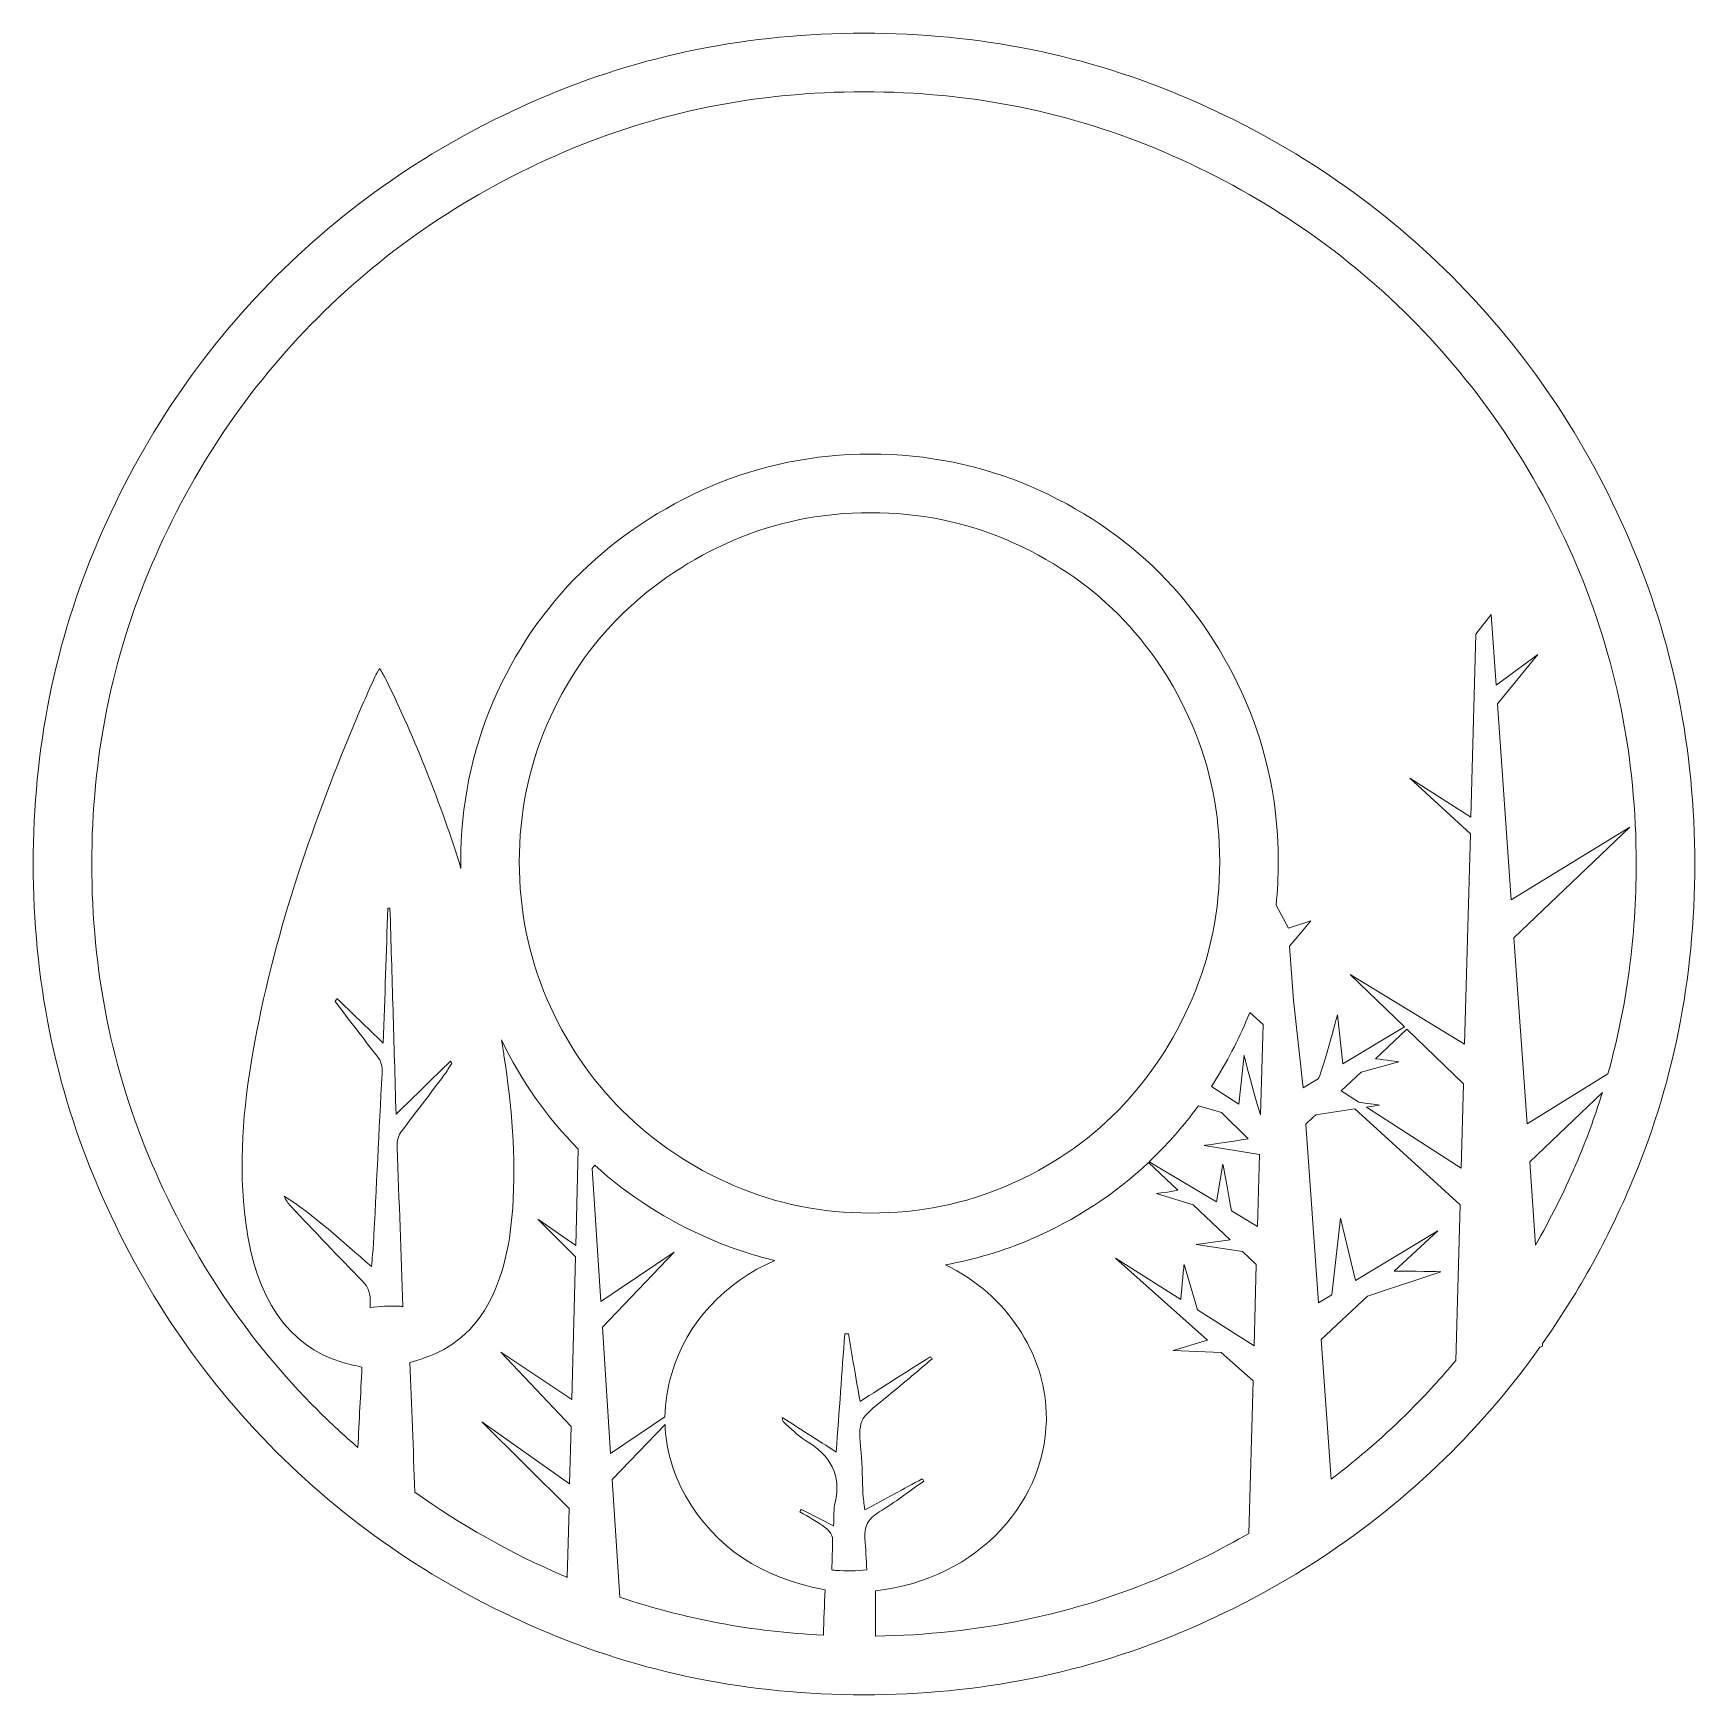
# Model space of a CAD drawing. Header units: millimetres. Extents: x 7 to 184, y -113 to -15.
# Drawn here: x 6.6 to 91.7, y -112.9 to -27.7 of the extents above; entities that cross this region are included whole.
import ezdxf

# ---------------------------------------------------------------- set-up
doc = ezdxf.new("R2010")
doc.units = ezdxf.units.MM
doc.header["$MEASUREMENT"] = 0
doc.layers.add('Layer 2', color=7, linetype='Continuous')

msp = doc.modelspace()

# ---------------------------------------------------------------- linework, layer by layer
at = {"layer": 'Layer 2', "lineweight": 0}
for points, knots in [([(91.735, -70.307), (91.735, -64.419), (90.621, -58.89), (88.395, -53.718), (86.168, -48.549), (83.13, -44.038), (79.28, -40.188), (75.43, -36.338), (70.918, -33.3), (65.749, -31.073), (60.578, -28.847), (55.048, -27.732), (49.161, -27.732), (43.273, -27.732), (37.742, -28.847), (32.573, -31.073), (27.401, -33.3), (22.891, -36.338), (19.042, -40.188), (15.192, -44.038), (12.153, -48.549), (9.927, -53.718), (7.699, -58.89), (6.586, -64.419), (6.586, -70.307), (6.586, -76.195), (7.699, -81.725), (9.927, -86.894), (12.153, -92.067), (15.192, -96.577), (19.042, -100.426), (22.891, -104.275), (27.401, -107.315), (32.573, -109.541), (37.742, -111.767), (43.273, -112.882), (49.161, -112.882), (55.048, -112.882), (60.578, -111.767), (65.749, -109.541), (70.918, -107.315), (75.43, -104.275), (79.28, -100.426), (80.94, -98.766), (82.44, -96.976), (83.798, -95.07), (83.798, -95.07), (83.936, -95.02), (83.936, -95.02), (83.936, -95.02), (83.927, -94.888), (83.927, -94.888), (85.663, -92.425), (87.159, -89.766), (88.395, -86.894), (90.621, -81.725), (91.735, -76.195), (91.735, -70.307)], [0, 0, 0, 0, 1, 1, 1, 2, 2, 2, 3, 3, 3, 4, 4, 4, 5, 5, 5, 6, 6, 6, 7, 7, 7, 8, 8, 8, 9, 9, 9, 10, 10, 10, 11, 11, 11, 12, 12, 12, 13, 13, 13, 14, 14, 14, 15, 15, 15, 16, 16, 16, 17, 17, 17, 18, 18, 18, 19, 19, 19, 19]), ([(12.682, -85.707), (10.627, -80.941), (9.586, -75.759), (9.586, -70.307), (9.586, -64.856), (10.627, -59.674), (12.682, -54.905), (14.747, -50.109), (17.601, -45.871), (21.164, -42.309), (24.725, -38.748), (28.962, -35.894), (33.759, -33.828), (38.53, -31.774), (43.712, -30.732), (49.161, -30.732), (54.608, -30.732), (59.79, -31.774), (64.562, -33.828), (69.36, -35.895), (73.598, -38.749), (77.159, -42.309), (80.718, -45.869), (83.572, -50.107), (85.64, -54.904), (87.693, -59.677), (88.735, -64.859), (88.735, -70.307), (88.735, -74.029), (88.248, -77.627), (87.285, -81.054), (87.285, -81.054), (83.137, -83.617), (83.137, -83.617), (83.137, -83.617), (82.469, -74.09), (82.469, -74.09), (82.469, -74.09), (88.402, -68.411), (88.402, -68.411), (88.402, -68.411), (82.332, -72.141), (82.332, -72.141), (82.332, -72.141), (81.628, -62.094), (81.628, -62.094), (81.628, -62.094), (83.695, -59.563), (83.695, -59.563), (83.695, -59.563), (81.561, -61.134), (81.561, -61.134), (81.561, -61.134), (81.307, -57.522), (81.307, -57.522), (81.307, -57.522), (80.519, -58.53), (80.519, -58.53), (80.519, -58.53), (80.26, -67.915), (80.26, -67.915), (80.26, -67.915), (77.137, -65.916), (77.137, -65.916), (77.137, -65.916), (80.236, -68.764), (80.236, -68.764), (80.236, -68.764), (79.939, -79.538), (79.939, -79.538), (79.939, -79.538), (74.077, -75.969), (74.077, -75.969), (74.077, -75.969), (76.852, -78.648), (76.852, -78.648), (76.852, -78.648), (73.706, -80.543), (73.706, -80.543), (73.706, -80.543), (73.422, -78.039), (73.422, -78.039), (73.422, -78.039), (72.577, -81.223), (72.428, -81.313), (72.428, -81.313), (71.883, -81.642), (71.883, -81.642), (71.883, -81.642), (71.664, -81.774), (71.664, -81.774), (71.664, -81.774), (71.172, -77.28), (71.172, -77.28), (71.172, -77.28), (70.974, -74.512), (70.974, -74.512), (70.974, -74.512), (71.543, -73.829), (71.543, -73.829), (71.543, -73.829), (72.051, -73.219), (72.051, -73.219), (72.051, -73.219), (70.908, -73.59), (70.908, -73.59), (70.908, -73.59), (70.277, -72.41), (70.277, -72.41), (70.351, -71.68), (70.39, -70.941), (70.39, -70.194), (70.39, -67.306), (69.832, -64.545), (68.73, -61.985), (67.638, -59.454), (66.149, -57.235), (64.304, -55.39), (62.46, -53.546), (60.241, -52.057), (57.707, -50.963), (55.148, -49.861), (52.386, -49.303), (49.5, -49.303), (46.611, -49.303), (43.85, -49.862), (41.292, -50.964), (38.771, -52.051), (36.542, -53.532), (34.666, -55.365), (32.77, -57.216), (31.253, -59.444), (30.157, -61.985), (29.055, -64.54), (28.497, -67.302), (28.497, -70.194), (28.497, -70.306), (28.503, -70.418), (28.505, -70.53), (27.463, -67.17), (26.175, -63.957), (24.675, -60.873), (24.58, -60.678), (24.461, -60.507), (24.329, -60.282), (24.222, -60.474), (24.147, -60.587), (24.09, -60.716), (23.71, -61.577), (23.32, -62.431), (22.959, -63.307), (20.789, -68.585), (18.889, -74.025), (17.842, -79.963), (17.335, -82.839), (17.095, -85.737), (17.476, -88.692), (17.973, -92.547), (19.651, -95.005), (22.402, -95.842), (22.73, -95.942), (23.063, -96.005), (23.431, -96.093), (23.361, -97.473), (23.293, -98.839), (23.224, -100.206), (22.517, -99.594), (21.825, -98.966), (21.163, -98.304), (17.599, -94.741), (14.746, -90.503), (12.682, -85.707)], [0, 0, 0, 0, 1, 1, 1, 2, 2, 2, 3, 3, 3, 4, 4, 4, 5, 5, 5, 6, 6, 6, 7, 7, 7, 8, 8, 8, 9, 9, 9, 10, 10, 10, 11, 11, 11, 12, 12, 12, 13, 13, 13, 14, 14, 14, 15, 15, 15, 16, 16, 16, 17, 17, 17, 18, 18, 18, 19, 19, 19, 20, 20, 20, 21, 21, 21, 22, 22, 22, 23, 23, 23, 24, 24, 24, 25, 25, 25, 26, 26, 26, 27, 27, 27, 28, 28, 28, 29, 29, 29, 30, 30, 30, 31, 31, 31, 32, 32, 32, 33, 33, 33, 34, 34, 34, 35, 35, 35, 36, 36, 36, 37, 37, 37, 38, 38, 38, 39, 39, 39, 40, 40, 40, 41, 41, 41, 42, 42, 42, 43, 43, 43, 44, 44, 44, 45, 45, 45, 46, 46, 46, 47, 47, 47, 48, 48, 48, 49, 49, 49, 50, 50, 50, 51, 51, 51, 52, 52, 52, 53, 53, 53, 54, 54, 54, 55, 55, 55, 56, 56, 56, 57, 57, 57, 57]), ([(42.48, -86.781), (40.29, -85.839), (38.384, -84.556), (36.762, -82.931), (35.138, -81.31), (33.855, -79.404), (32.912, -77.214), (31.967, -75.025), (31.497, -72.685), (31.497, -70.194), (31.497, -67.702), (31.967, -65.364), (32.912, -63.173), (33.855, -60.985), (35.138, -59.097), (36.762, -57.512), (38.384, -55.926), (40.29, -54.663), (42.48, -53.718), (44.668, -52.776), (47.009, -52.303), (49.5, -52.303), (51.991, -52.303), (54.33, -52.776), (56.521, -53.718), (58.709, -54.663), (60.597, -55.926), (62.182, -57.512), (63.768, -59.097), (65.031, -60.985), (65.975, -63.173), (66.918, -65.364), (67.39, -67.702), (67.39, -70.194), (67.39, -72.685), (66.918, -75.025), (65.975, -77.214), (65.031, -79.404), (63.768, -81.31), (62.182, -82.931), (60.597, -84.556), (58.709, -85.839), (56.521, -86.781), (54.33, -87.726), (51.991, -88.196), (49.5, -88.196), (47.009, -88.196), (44.668, -87.726), (42.48, -86.781)], [0, 0, 0, 0, 1, 1, 1, 2, 2, 2, 3, 3, 3, 4, 4, 4, 5, 5, 5, 6, 6, 6, 7, 7, 7, 8, 8, 8, 9, 9, 9, 10, 10, 10, 11, 11, 11, 12, 12, 12, 13, 13, 13, 14, 14, 14, 15, 15, 15, 16, 16, 16, 16]), ([(25.533, -92.994), (25.469, -92.982), (25.404, -92.972), (25.337, -92.969), (24.832, -92.941), (24.337, -92.972), (23.843, -93.037), (23.847, -92.977), (23.85, -92.917), (23.853, -92.857), (23.883, -92.334), (23.78, -92.006), (23.458, -91.682), (22.213, -90.428), (20.996, -89.121), (19.771, -87.829), (19.645, -87.696), (19.533, -87.535), (19.442, -87.329), (21.001, -88.287), (22.394, -89.647), (23.918, -90.928), (23.96, -90.483), (24.001, -90.159), (24.018, -89.832), (24.167, -86.9), (24.306, -83.967), (24.465, -81.036), (24.486, -80.656), (24.412, -80.411), (24.215, -80.16), (23.488, -79.237), (22.776, -78.291), (22.059, -77.354), (22.088, -77.302), (22.117, -77.25), (22.147, -77.197), (22.912, -77.935), (23.676, -78.672), (24.526, -79.491), (24.606, -77.1), (24.682, -74.836), (24.757, -72.571), (24.794, -72.573), (24.831, -72.575), (24.868, -72.577), (24.92, -74.316), (24.972, -76.055), (25.024, -77.794), (25.074, -79.516), (25.124, -81.237), (25.18, -83.134), (26.166, -82.17), (27.065, -81.291), (27.964, -80.413), (27.989, -80.449), (28.014, -80.486), (28.04, -80.523), (27.906, -80.726), (27.779, -80.94), (27.636, -81.131), (26.923, -82.08), (26.212, -83.031), (25.487, -83.963), (25.291, -84.215), (25.218, -84.469), (25.233, -84.845), (25.337, -87.561), (25.435, -90.277), (25.533, -92.994)], [0, 0, 0, 0, 1, 1, 1, 2, 2, 2, 3, 3, 3, 4, 4, 4, 5, 5, 5, 6, 6, 6, 7, 7, 7, 8, 8, 8, 9, 9, 9, 10, 10, 10, 11, 11, 11, 12, 12, 12, 13, 13, 13, 14, 14, 14, 15, 15, 15, 16, 16, 16, 17, 17, 17, 18, 18, 18, 19, 19, 19, 20, 20, 20, 21, 21, 21, 22, 22, 22, 23, 23, 23, 23]), ([(68.73, -78.401), (68.8, -78.239), (68.861, -78.075), (68.926, -77.912), (68.926, -77.912), (69.611, -78.529), (69.611, -78.529), (69.611, -78.529), (69.48, -83.163), (69.48, -83.163), (69.223, -82.434), (68.639, -80.106), (68.639, -80.106), (68.639, -80.106), (68.37, -82.61), (68.37, -82.61), (68.37, -82.61), (66.963, -81.713), (66.963, -81.713), (67.633, -80.675), (68.226, -79.571), (68.73, -78.401)], [0, 0, 0, 0, 1, 1, 1, 2, 2, 2, 3, 3, 3, 4, 4, 4, 5, 5, 5, 6, 6, 6, 7, 7, 7, 7]), ([(74.518, -82.516), (74.518, -82.516), (73.619, -81.936), (73.619, -81.936), (73.619, -81.936), (74.638, -80.98), (74.638, -80.98), (74.638, -80.98), (76.566, -80.443), (76.566, -80.443), (76.566, -80.443), (75.901, -80.352), (75.376, -80.288), (75.376, -80.288), (76.986, -78.777), (76.986, -78.777), (76.986, -78.777), (79.883, -81.574), (79.883, -81.574), (79.883, -81.574), (79.763, -85.903), (79.763, -85.903), (79.763, -85.903), (74.905, -82.766), (74.905, -82.766), (74.905, -82.766), (75.58, -82.662), (75.58, -82.662), (75.58, -82.662), (75.102, -82.597), (74.518, -82.516)], [0, 0, 0, 0, 1, 1, 1, 2, 2, 2, 3, 3, 3, 4, 4, 4, 5, 5, 5, 6, 6, 6, 7, 7, 7, 8, 8, 8, 9, 9, 9, 10, 10, 10, 10]), ([(26.144, -102.501), (26.06, -100.273), (25.978, -98.08), (25.894, -95.854), (26.186, -95.762), (26.408, -95.7), (26.627, -95.623), (28.001, -95.138), (29.202, -94.263), (30.032, -92.611), (30.735, -91.211), (31.038, -89.617), (31.156, -87.941), (31.342, -85.298), (31.101, -82.699), (30.71, -80.125), (30.669, -79.857), (30.624, -79.592), (30.58, -79.326), (31.598, -81.422), (32.919, -83.297), (34.509, -84.915), (34.509, -84.915), (34.384, -89.859), (34.384, -89.859), (34.384, -89.859), (32.445, -88.503), (32.445, -88.503), (32.445, -88.503), (34.37, -90.436), (34.37, -90.436), (34.37, -90.436), (34.185, -97.749), (34.185, -97.749), (34.185, -97.749), (30.545, -95.326), (30.545, -95.326), (30.545, -95.326), (34.15, -99.131), (34.15, -99.131), (34.15, -99.131), (34.076, -102.069), (34.076, -102.069), (34.076, -102.069), (29.581, -98.897), (29.581, -98.897), (29.581, -98.897), (34.044, -103.341), (34.044, -103.341), (34.044, -103.341), (33.955, -106.866), (33.955, -106.866), (33.889, -106.839), (33.824, -106.813), (33.758, -106.785), (31.031, -105.611), (28.49, -104.173), (26.144, -102.501)], [0, 0, 0, 0, 1, 1, 1, 2, 2, 2, 3, 3, 3, 4, 4, 4, 5, 5, 5, 6, 6, 6, 7, 7, 7, 8, 8, 8, 9, 9, 9, 10, 10, 10, 11, 11, 11, 12, 12, 12, 13, 13, 13, 14, 14, 14, 15, 15, 15, 16, 16, 16, 17, 17, 17, 18, 18, 18, 19, 19, 19, 19]), ([(83.574, -89.844), (83.574, -89.844), (83.274, -85.567), (83.274, -85.567), (83.274, -85.567), (87, -82.021), (87, -82.021), (86.611, -83.274), (86.158, -84.504), (85.64, -85.708), (85.023, -87.139), (84.328, -88.515), (83.574, -89.844)], [0, 0, 0, 0, 1, 1, 1, 2, 2, 2, 3, 3, 3, 4, 4, 4, 4]), ([(64.328, -85.028), (65.037, -84.303), (65.692, -83.523), (66.294, -82.695), (66.294, -82.695), (67.489, -83.047), (67.489, -83.047), (67.489, -83.047), (68.847, -84.395), (68.847, -84.395), (67.962, -84.534), (66.599, -84.729), (66.599, -84.729), (66.599, -84.729), (69.423, -85.189), (69.423, -85.189), (69.423, -85.189), (69.32, -88.88), (69.32, -88.88), (69.32, -88.88), (67.995, -88.089), (67.995, -88.089), (67.838, -87.203), (67.55, -85.683), (67.55, -85.683), (67.55, -85.683), (67.218, -87.625), (67.218, -87.625), (67.218, -87.625), (63.774, -85.568), (63.774, -85.568), (63.961, -85.391), (64.148, -85.213), (64.328, -85.028)], [0, 0, 0, 0, 1, 1, 1, 2, 2, 2, 3, 3, 3, 4, 4, 4, 5, 5, 5, 6, 6, 6, 7, 7, 7, 8, 8, 8, 9, 9, 9, 10, 10, 10, 11, 11, 11, 11]), ([(77.159, -98.304), (75.89, -99.573), (74.532, -100.747), (73.098, -101.832), (73.098, -101.832), (72.586, -94.671), (72.586, -94.671), (72.586, -94.671), (74.961, -92.455), (74.961, -92.455), (74.961, -92.455), (78.724, -91.201), (78.724, -91.201), (78.724, -91.201), (77.18, -91.167), (76.333, -91.175), (76.333, -91.175), (78.559, -89.098), (78.559, -89.098), (78.559, -89.098), (74.341, -91.654), (74.341, -91.654), (74.341, -91.654), (73.576, -88.457), (73.576, -88.457), (73.576, -88.457), (73.128, -92.389), (73.128, -92.389), (73.128, -92.389), (72.452, -92.798), (72.452, -92.798), (72.452, -92.798), (71.798, -83.646), (71.798, -83.646), (71.798, -83.646), (72.168, -83.299), (72.168, -83.299), (72.168, -83.299), (72.31, -83.165), (72.31, -83.165), (72.31, -83.165), (74.312, -82.857), (74.312, -82.857), (74.312, -82.857), (79.711, -87.775), (79.711, -87.775), (79.711, -87.775), (79.491, -95.745), (79.491, -95.745), (78.75, -96.632), (77.975, -97.488), (77.159, -98.304)], [0, 0, 0, 0, 1, 1, 1, 2, 2, 2, 3, 3, 3, 4, 4, 4, 5, 5, 5, 6, 6, 6, 7, 7, 7, 8, 8, 8, 9, 9, 9, 10, 10, 10, 11, 11, 11, 12, 12, 12, 13, 13, 13, 14, 14, 14, 15, 15, 15, 16, 16, 16, 17, 17, 17, 17]), ([(39.306, -96.414), (39.089, -97.16), (38.974, -97.901), (38.961, -98.633), (38.961, -98.633), (36.171, -100.518), (36.171, -100.518), (36.171, -100.518), (35.756, -94.051), (35.756, -94.051), (35.756, -94.051), (39.44, -90.196), (39.44, -90.196), (39.44, -90.196), (35.671, -92.728), (35.671, -92.728), (35.671, -92.728), (35.234, -85.908), (35.234, -85.908), (35.234, -85.908), (35.36, -85.739), (35.36, -85.739), (37.086, -87.307), (39.077, -88.583), (41.291, -89.536), (42.358, -89.997), (43.464, -90.356), (44.599, -90.626), (42.057, -91.711), (40.073, -93.789), (39.306, -96.414)], [0, 0, 0, 0, 1, 1, 1, 2, 2, 2, 3, 3, 3, 4, 4, 4, 5, 5, 5, 6, 6, 6, 7, 7, 7, 8, 8, 8, 9, 9, 9, 10, 10, 10, 10]), ([(64.563, -106.785), (59.96, -108.766), (54.976, -109.803), (49.742, -109.875), (49.742, -109.875), (49.742, -107.553), (49.742, -107.553), (55.069, -106.962), (58.662, -102.852), (58.5, -98.388), (58.393, -95.44), (56.547, -92.401), (53.34, -90.848), (54.849, -90.573), (56.31, -90.139), (57.708, -89.537), (59.987, -88.555), (62.011, -87.231), (63.738, -85.603), (63.738, -85.603), (65.243, -87.028), (65.243, -87.028), (64.836, -87.12), (64.144, -87.196), (64.144, -87.196), (64.144, -87.196), (66.025, -87.768), (66.025, -87.768), (66.025, -87.768), (67.919, -89.562), (67.919, -89.562), (67.919, -89.562), (66.178, -89.814), (66.178, -89.814), (66.178, -89.814), (68.554, -90.163), (68.554, -90.163), (68.554, -90.163), (69.264, -90.835), (69.264, -90.835), (69.264, -90.835), (69.147, -94.994), (69.147, -94.994), (69.147, -94.994), (66.248, -93.158), (66.248, -93.158), (66.248, -93.158), (65.562, -90.831), (65.562, -90.831), (65.562, -90.831), (65.439, -92.008), (65.405, -92.624), (65.405, -92.624), (62.056, -90.504), (62.056, -90.504), (62.056, -90.504), (66.756, -94.702), (66.756, -94.702), (66.756, -94.702), (65.007, -95.239), (65.007, -95.239), (65.007, -95.239), (67.467, -95.337), (67.467, -95.337), (67.467, -95.337), (69.097, -96.793), (69.097, -96.793), (69.097, -96.793), (68.877, -104.616), (68.877, -104.616), (67.493, -105.412), (66.058, -106.141), (64.563, -106.785)], [0, 0, 0, 0, 1, 1, 1, 2, 2, 2, 3, 3, 3, 4, 4, 4, 5, 5, 5, 6, 6, 6, 7, 7, 7, 8, 8, 8, 9, 9, 9, 10, 10, 10, 11, 11, 11, 12, 12, 12, 13, 13, 13, 14, 14, 14, 15, 15, 15, 16, 16, 16, 17, 17, 17, 18, 18, 18, 19, 19, 19, 20, 20, 20, 21, 21, 21, 22, 22, 22, 23, 23, 23, 24, 24, 24, 24]), ([(49.015, -100.473), (49.079, -101.178), (49.069, -101.889), (49.104, -102.596), (49.116, -102.829), (49.164, -103.06), (49.211, -103.404), (50.26, -102.837), (51.202, -102.326), (52.144, -101.816), (52.174, -101.854), (52.203, -101.892), (52.232, -101.93), (51.473, -102.46), (50.741, -103.028), (49.945, -103.508), (49.369, -103.856), (49.17, -104.253), (49.211, -104.879), (49.246, -105.412), (49.275, -105.944), (49.302, -106.477), (48.777, -106.538), (48.246, -106.547), (47.719, -106.507), (47.647, -106.502), (47.576, -106.495), (47.505, -106.487), (47.526, -105.956), (47.546, -105.424), (47.548, -104.893), (47.549, -104.699), (47.368, -104.452), (47.19, -104.321), (46.778, -104.018), (46.316, -103.771), (45.875, -103.501), (45.898, -103.462), (45.922, -103.422), (45.945, -103.383), (46.449, -103.638), (46.953, -103.893), (47.602, -104.221), (47.629, -103.742), (47.597, -103.371), (47.68, -103.023), (48.013, -101.618), (47.442, -100.609), (46.156, -99.843), (45.735, -99.592), (45.399, -99.221), (45.028, -98.902), (45.003, -98.88), (45.008, -98.829), (44.97, -98.667), (45.904, -99.265), (46.756, -99.812), (47.737, -100.442), (47.889, -98.328), (48.03, -96.359), (48.172, -94.39), (48.234, -94.388), (48.296, -94.387), (48.358, -94.385), (48.55, -95.498), (48.743, -96.61), (48.958, -97.851), (50.217, -97.048), (51.387, -96.302), (52.557, -95.556), (52.59, -95.593), (52.623, -95.629), (52.656, -95.666), (51.861, -96.332), (51.078, -97.011), (50.268, -97.662), (48.857, -98.796), (48.863, -98.788), (49.015, -100.473)], [0, 0, 0, 0, 1, 1, 1, 2, 2, 2, 3, 3, 3, 4, 4, 4, 5, 5, 5, 6, 6, 6, 7, 7, 7, 8, 8, 8, 9, 9, 9, 10, 10, 10, 11, 11, 11, 12, 12, 12, 13, 13, 13, 14, 14, 14, 15, 15, 15, 16, 16, 16, 17, 17, 17, 18, 18, 18, 19, 19, 19, 20, 20, 20, 21, 21, 21, 22, 22, 22, 23, 23, 23, 24, 24, 24, 25, 25, 25, 26, 26, 26, 26]), ([(36.256, -101.842), (36.256, -101.842), (38.964, -99.025), (38.964, -99.025), (39.004, -100.275), (39.347, -101.499), (40.01, -102.681), (41.502, -105.339), (43.929, -106.902), (47.163, -107.504), (47.134, -108.286), (47.105, -109.058), (47.077, -109.829), (43.455, -109.65), (39.963, -108.998), (36.643, -107.885), (36.643, -107.885), (36.256, -101.842), (36.256, -101.842)], [0, 0, 0, 0, 1, 1, 1, 2, 2, 2, 3, 3, 3, 4, 4, 4, 5, 5, 5, 6, 6, 6, 6])]:
    msp.add_open_spline(points, degree=3, knots=knots, dxfattribs=at)

doc.saveas('drawing.dxf')
